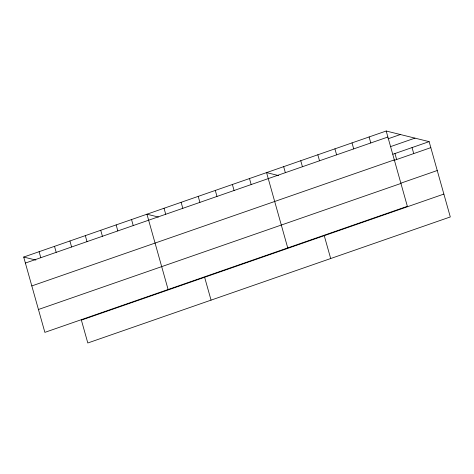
<?xml version="1.0" encoding="UTF-8"?>
<svg xmlns="http://www.w3.org/2000/svg" width="474" height="474" viewBox="0 0 474 474"><rect width="100%" height="100%" fill="white"/><g stroke="black" fill="none" stroke-linecap="round" stroke-linejoin="round"><path stroke-width="0.71" d="M386.191 131.014L407.362 206.32L44.87 332.363L23.7 257.056L386.191 131.014L429.13 141.637L450.3 216.944L87.808 342.986L81.38 320.116L443.871 194.079M25.389 263.058L387.88 137.022M388.058 138.799L400.364 134.521M390.357 146.691L414.963 138.13M392.905 154.234L429.13 141.637M31.817 285.929L394.309 159.886M393.906 160.479L430.819 147.645M401.022 183.112L437.247 170.516M38.441 309.492L400.933 183.45M278.718 175.611L266.572 172.607L287.736 247.914M158.417 217.039L146.946 214.201L168.116 289.507M23.7 257.056L35.846 260.06M412.042 147.58L413.731 153.588M394.955 153.523L396.643 159.531M369.104 136.956L370.792 142.958M352.016 142.899L353.705 148.901M334.928 148.836L336.611 154.844M317.835 154.779L319.523 160.787M324.252 235.673L330.68 258.537M300.747 160.722L302.436 166.73M283.659 166.664L285.348 172.672M249.484 178.55L251.167 184.552M232.39 184.493L234.079 190.495M215.303 190.429L216.991 196.437M198.215 196.372L199.904 202.38M204.626 277.26L211.054 300.131M181.127 202.315L182.816 208.323M164.034 208.258L165.722 214.266M131.541 219.557L133.23 225.565M116.136 224.913L117.825 230.921M100.731 230.269L102.42 236.277M85.326 235.625L87.015 241.633M69.915 240.982L71.604 246.99M54.51 246.338L56.199 252.346M39.105 251.694L40.794 257.702"/></g></svg>
